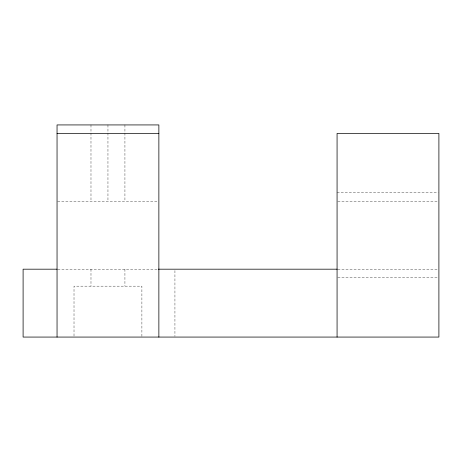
<?xml version="1.0" encoding="UTF-8"?>
<svg xmlns="http://www.w3.org/2000/svg" width="462" height="462" viewBox="0 0 462 462"><rect width="100%" height="100%" fill="white"/><g stroke="black" fill="none" stroke-linecap="round" stroke-linejoin="round"><path stroke-width="0.35" stroke-dasharray="2.31 1.73" d="M337.069 192.816L438.184 192.816M57.623 201.299L158.293 201.299M337.791 201.299L438.184 201.299M57.762 269.184L157.681 269.184M337.791 269.184L438.184 269.184M337.791 277.674L438.184 277.674M174.936 270.617L174.936 336.359M141.898 336.353L141.898 286.157L74.012 286.157L74.012 336.353M124.931 124.931L124.931 201.299M124.931 269.184L124.931 286.157M107.958 124.931L107.958 201.299M90.985 124.931L90.985 201.299M90.985 269.184L90.985 286.157"/><path stroke-width="0.69" d="M57.045 133.414L158.87 133.414M57.092 269.184L23.1 269.184L23.1 337.069L438.9 337.069L438.9 133.414L337.069 133.414L337.069 337.069M158.402 269.184L337.208 269.184M158.87 337.069L158.87 124.931L57.045 124.931L57.045 337.069"/></g></svg>
